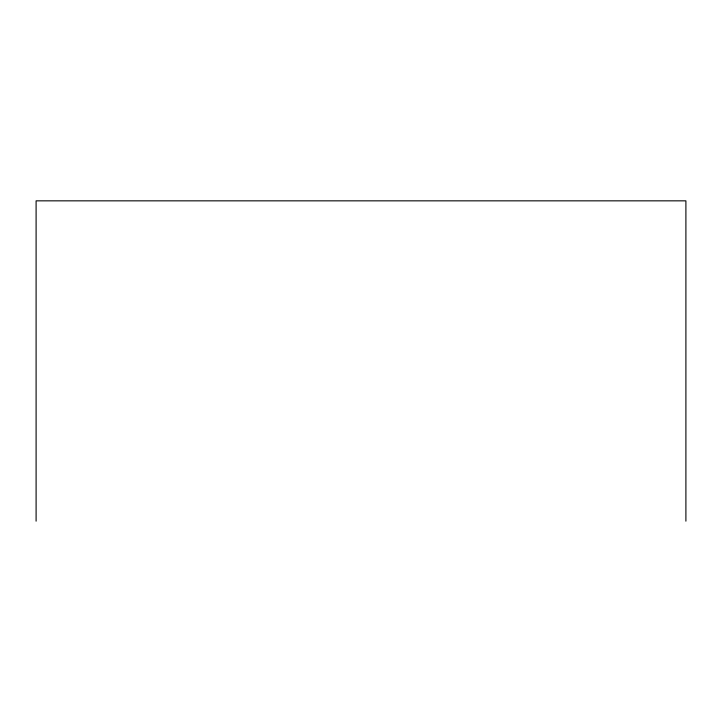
<?xml version="1.0" encoding="UTF-8"?>
<svg xmlns="http://www.w3.org/2000/svg" width="722" height="722" viewBox="0 0 722 722"><rect width="100%" height="100%" fill="white"/><g stroke="black" fill="none" stroke-linecap="round" stroke-linejoin="round"><path stroke-width="1.08" d="M685.9 521.158L685.9 200.842L36.1 200.842L36.1 521.158"/></g></svg>
